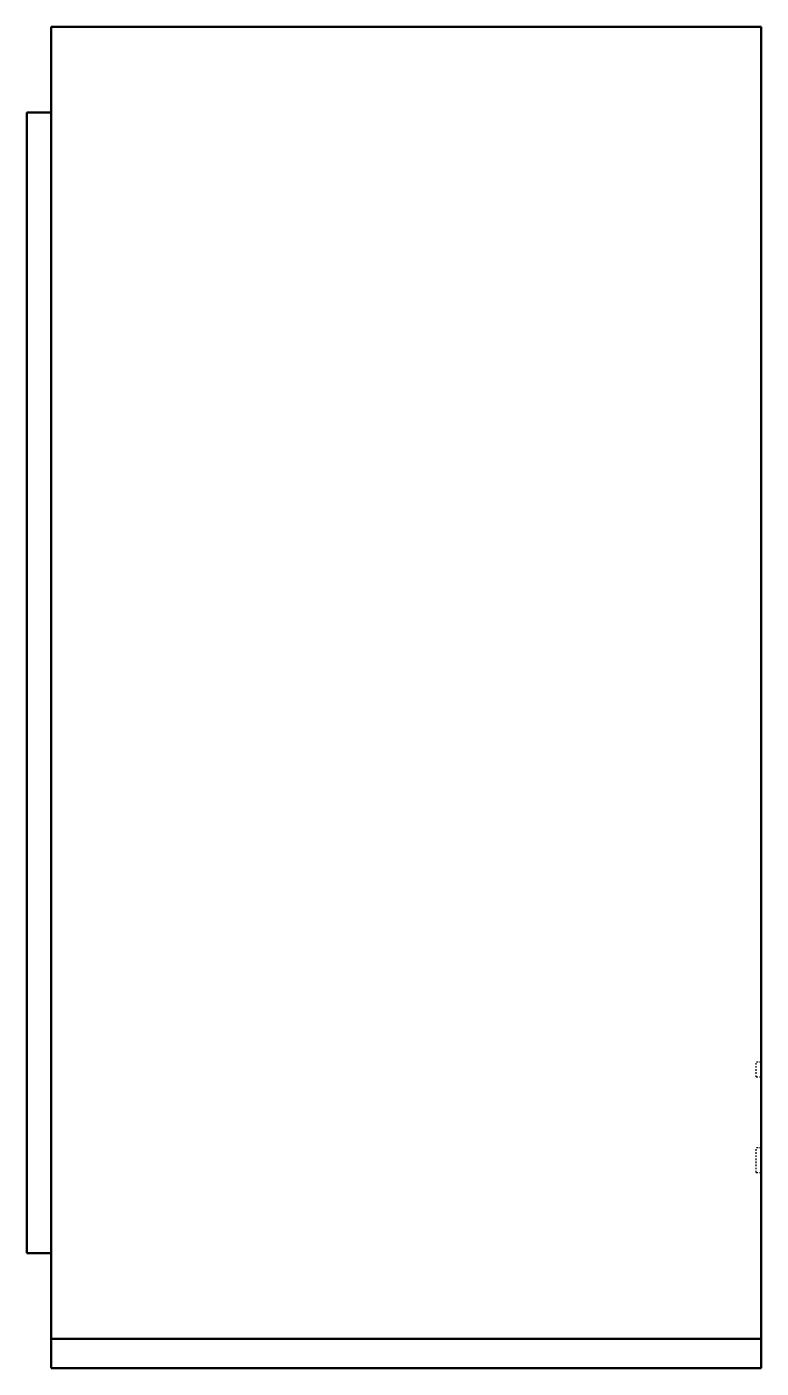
# Model space of a CAD drawing. Header units: millimetres. Extents: x -246 to 230, y 0 to 870.
import ezdxf

# ---------------------------------------------------------------- set-up
doc = ezdxf.new("R2010")
doc.units = ezdxf.units.MM
doc.linetypes.add('Dashed', pattern=[2, 1, -1])
doc.layers.add('AM_0', color=7, linetype='Continuous', lineweight=50)
doc.layers.add('AM_9', color=6, linetype='Dashed', lineweight=25)

# ---------------------------------------------------------------- blocks, each defined once
blk = doc.blocks.new('1_RZA36AAVJU_PART6_0_in_RZA36AAVJU_2')
at = {"layer": 'AM_0'}
for p, q in [((-230.1875, 869.95), (230.1875, 869.95)), ((230.1875, 19.05), (230.1875, 869.95)), ((-230.1875, 869.95), (-230.1875, 19.05)), ((230.1875, 19.05), (-230.1875, 19.05))]:
    blk.add_line(p, q, dxfattribs=at)
blk = doc.blocks.new('2_RZA36AAVJU_PART4_0_in_RZA36AAVJU_2')
at = {"layer": 'AM_0'}
for p, q in [((-230.1875, 0), (-230.1875, 19.05)), ((230.1875, 19.05), (230.1875, 0)), ((-230.1875, 0), (230.1875, 0))]:
    blk.add_line(p, q, dxfattribs=at)
blk = doc.blocks.new('3_RZA36AAVJU_PART3_0_in_RZA36AAVJU_2')
at = {"layer": 'AM_0'}
for p, q in [((-246.0625, 74.6125), (-246.0625, 814.3875)), ((-230.1875, 814.3875), (-246.0625, 814.3875)), ((-246.0625, 74.6125), (-230.1875, 74.6125))]:
    blk.add_line(p, q, dxfattribs=at)
blk = doc.blocks.new('4_RZA36AAVJU_PART2_0_in_RZA36AAVJU_2')
at = {"layer": 'AM_9'}
for p, q in [((230.1875, 198.4375), (227.0125, 198.4375)), ((227.0125, 188.9125), (227.0125, 198.4375)), ((227.0125, 188.9125), (230.1875, 188.9125))]:
    blk.add_line(p, q, dxfattribs=at)
blk = doc.blocks.new('5_RZA36AAVJU_PART1_0_in_RZA36AAVJU_2')
at = {"layer": 'AM_9'}
for p, q in [((230.1875, 142.875), (227.0125, 142.875)), ((227.0125, 127), (227.0125, 142.875)), ((227.0125, 127), (230.1875, 127))]:
    blk.add_line(p, q, dxfattribs=at)

msp = doc.modelspace()

# ---------------------------------------------------------------- block references
for name in ['1_RZA36AAVJU_PART6_0_in_RZA36AAVJU_2', '3_RZA36AAVJU_PART3_0_in_RZA36AAVJU_2', '4_RZA36AAVJU_PART2_0_in_RZA36AAVJU_2', '5_RZA36AAVJU_PART1_0_in_RZA36AAVJU_2', '2_RZA36AAVJU_PART4_0_in_RZA36AAVJU_2']:
    msp.add_blockref(name, (0, 0))

doc.saveas('drawing.dxf')
